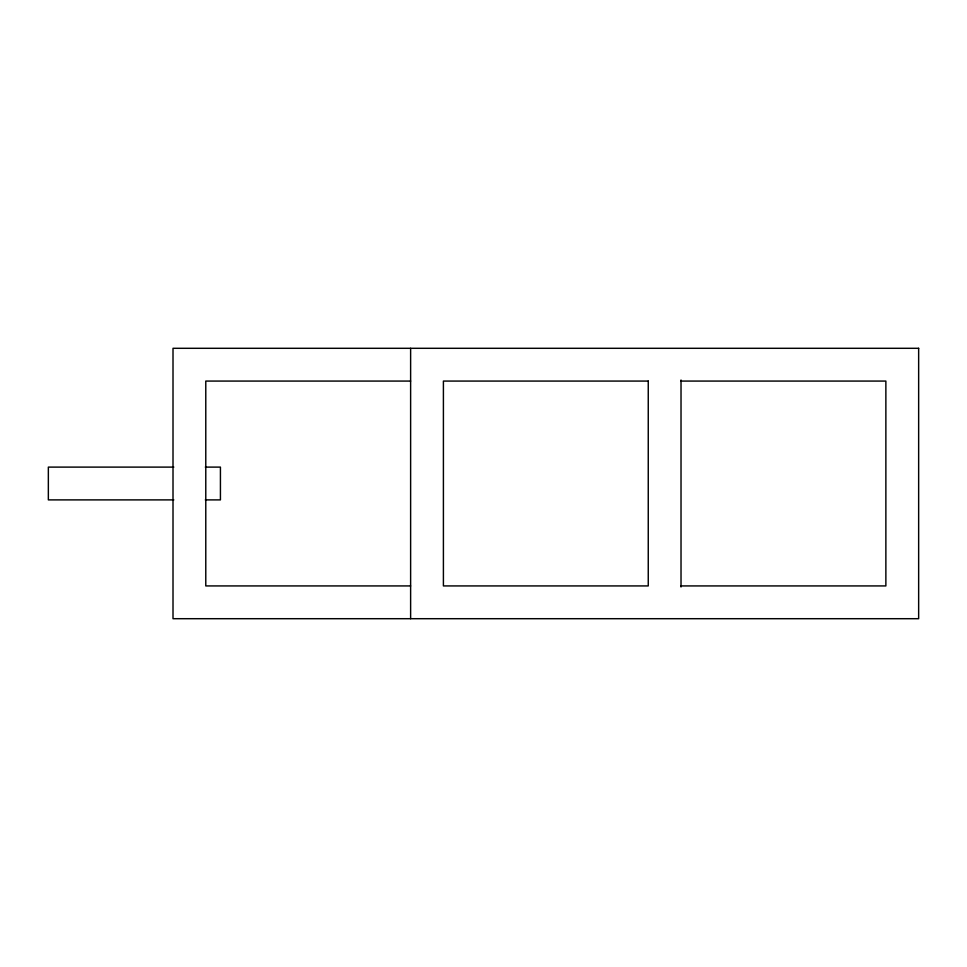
<?xml version="1.0" encoding="UTF-8"?>
<svg xmlns="http://www.w3.org/2000/svg" width="967" height="967" viewBox="0 0 967 967"><rect width="100%" height="100%" fill="white"/><g stroke="black" fill="none" stroke-linecap="round" stroke-linejoin="round"><path stroke-width="1.45" d="M410.624 381.071L205.778 381.071L205.778 585.929L410.624 585.929M681.022 381.071L885.869 381.071L885.869 585.929L681.022 585.929M173.806 467.109L48.35 467.109L48.35 499.891L173.806 499.891M205.318 467.109L220.428 467.109L220.428 499.891L205.318 499.891M681.022 380.019L681.022 586.981M410.624 348.301L410.624 618.699M918.65 348.301L173.008 348.301L173.008 618.699L918.65 618.699L918.65 348.301M648.253 381.071L443.406 381.071L443.406 585.929L648.253 585.929L648.253 381.071"/></g></svg>
